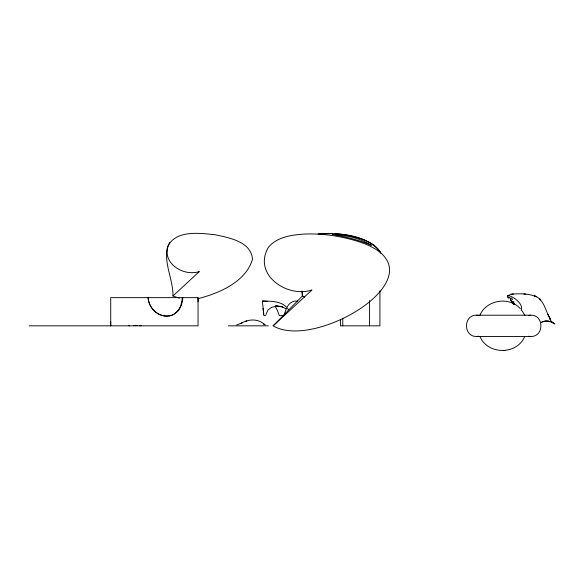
<?xml version="1.0" encoding="UTF-8"?>
<svg xmlns="http://www.w3.org/2000/svg" width="584" height="584" viewBox="0 0 584 584"><rect width="100%" height="100%" fill="white"/><g stroke="black" fill="none" stroke-linecap="round" stroke-linejoin="round"><path stroke-width="0.88" d="M110.712 321.799L110.712 325.828L110.712 297.643L198.049 297.643L198.049 325.828L29.2 325.828M198.049 301.673L198.049 297.643M182.792 297.643C182.456 304.782 178.945 312.425 171.922 315.141A16.483 14.666 39.8 0 1 161.162 315.134C153.767 312.615 148.599 305.352 148.146 297.643C148.424 308.308 159.038 318.01 169.769 315.762M521.227 310.79C524.052 303.184 512.19 296.234 508.153 295.38M508.299 298.022L507.817 295.796L508.46 295.117M265.997 314.447L267.954 310.002L271.553 307.315M181.441 304.702L178.631 310.046M286.364 308.549L283.817 315.623L279.291 315.623L277.342 310.286L275.4 306.87M479.741 315.564C486.144 299.811 509.299 295.978 520.432 308.827M524.563 336.902C516.65 354.933 488.041 354.933 480.128 336.902M198.166 298.599C219.139 293.329 245.66 281.911 252.463 259.471C251.514 241.688 229.096 237.724 215.116 234.753C199.458 233.118 175.266 229.658 167.425 247.171C163.513 264.53 184.172 276.575 199.356 271.545L172.937 295.971L179.186 298.198M169.718 242.418C161.023 259.435 173.47 278.174 172.937 295.971M287.211 306.87C289.204 303.067 293.256 300.293 297.665 301.132M177.784 311.075L177.945 310.9A19.141 16.965 73 0 0 178.58 310.002M273.181 325.828L311.958 289.978C286.802 298.344 252.383 274.188 268.45 247.222C277.086 236.914 291.54 234.994 304.162 234.067C320.601 233.366 337.121 235.52 352.955 239.936C454.389 267.706 317.302 352.495 273.181 325.828L302.395 295.971L302.111 291.445M508.321 297.906L509.73 297.322L510.234 298.701L511.606 298.052L512.591 299.585M242.039 322.952L240.623 323.565C248.12 319.046 257.873 318.222 264.632 324.573L263.778 324.142L265.333 324.894M241.593 323.142L236.629 324.974M246.791 321.025L245.353 321.58L246.28 321.222M271.429 307.359L276.006 306.308L279.079 306.344L283.094 307.264L282.247 306.899L285.999 308.746M541.631 322.237C546.098 319.835 550.946 321.134 554.8 323.967C550.843 320.974 545.828 319.915 541.251 322.346M171.083 315.426L170.725 315.528A16.622 14.856 41.5 0 1 169.776 315.783M509.284 295.497L507.817 295.796L507.394 296.957L508.613 297.468M509.715 294.402C518.957 293.416 529.002 293.183 537.557 297.285C544.697 302.278 545.887 311.754 550.135 318.842L547.989 314.491L550.551 319.536M318.024 233.972C339.355 232.79 366.329 234.206 380.542 252.339M476.712 315.207C463.112 314.557 463.112 337.092 476.712 336.442L530.681 336.442C544.281 337.092 544.281 314.557 530.681 315.207L476.712 315.207L478.785 315.411M528.608 315.411L530.681 315.207M476.712 336.442L478.785 336.245M319.134 233.812L332.712 233.476M511.62 294.124L513.482 293.949M503.839 350.604L505.277 350.473M265.822 315.623L263.91 315.623L262.369 301.074C271.465 301.176 282.795 300.891 288.387 309.513M228.41 325.828L268.319 325.828M262.369 301.074L267.377 301.337M129.706 325.828L128.699 325.514M141.248 325.828L139.62 325.595M334.975 233.622L337.231 233.812A111.916 111.916 0 0 1 348.444 235.454C360.416 238.265 374.877 241.615 381.038 253.434M525.804 294.19L523.906 294.029M281.546 306.534L276.356 305.877M528.608 336.245L530.681 336.442M133.51 325.58L137.284 325.595M275.655 305.724L277.217 306.089L275.896 305.768M302.037 290.934L302.395 295.971L304.702 296.891M302.395 295.971L304.454 296.906M513.168 301.417L514.124 302.147M510.474 299.964L513.971 303.994L510.555 300.045M553.26 323.083L551.077 320.893M512.643 302.016L511.416 300.804L514 304.264M510.847 300.278L513.891 303.87L513.438 303.023M511.416 300.804L512.716 302.125M511.861 301.234L513.971 303.994M512.022 301.388L513.19 302.709M510.234 298.701L511.358 300.132M522.176 310.892L524.95 315.564M549.61 318.879L550.668 320.419M513.073 302.534L513.811 303.658L513.54 303.198M513.073 302.556L514.015 304.082M263.705 314.207L263.311 311.374M263.012 308.425L263.15 309.973M379.914 290.839L379.914 325.828L340.479 325.828L340.479 319.543M369.431 300.592L369.431 325.828M342.772 318.119L342.772 325.828M182.266 297.599A20.608 15.432 90 0 1 181.018 304.454M177.587 310.936A17.79 15.98 66.5 0 1 171.192 315.572M371.249 245.236C359.058 240.104 345.56 236.651 332.624 234.461C345.889 235.155 359.897 237.965 371.249 245.236M535.002 296.088L534.345 295.825L536.426 296.679L535.002 296.088M540.178 299.424L539.47 298.709L540.682 299.942L540.178 299.424"/></g></svg>
